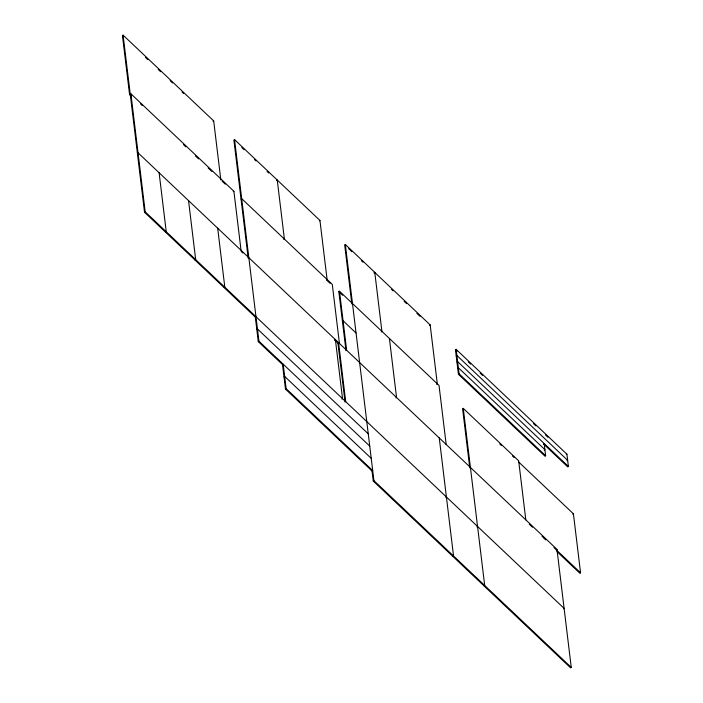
<?xml version="1.0" encoding="UTF-8"?>
<svg xmlns="http://www.w3.org/2000/svg" width="703" height="703" viewBox="0 0 703 703"><rect width="100%" height="100%" fill="white"/><g stroke="black" fill="none" stroke-linecap="round" stroke-linejoin="round"><path stroke-width="1.05" d="M220.83 179.942L213.686 120.907L123.095 35.15L122.436 35.572L129.58 94.606L131.171 96.109M129.58 94.606L130.899 93.771L233.897 191.269L241.041 250.303M137.384 153.228L138.043 152.806L556.969 549.359L571.258 667.428L570.599 667.85L373.258 481.045L371.957 470.316M213.027 121.32L213.686 120.907M326.429 279.899L327.088 279.478L319.944 220.443L234.547 139.607L233.888 140.02L248.177 258.098M282.993 365.033L258.282 341.64L255.321 317.132L144.528 212.262L145.187 211.84L130.899 93.771M165.592 232.201L166.251 231.779L159.106 172.745M233.238 191.691L233.897 191.269M241.032 199.063L241.691 198.641L332.282 284.399L339.426 343.433M276.587 180.443L277.246 180.021L284.39 239.064L283.731 239.477M195.021 260.057L195.68 259.635L188.536 200.601M319.285 220.865L319.944 220.443M224.16 287.641L224.819 287.219L217.675 228.185M381.922 331.508L374.769 272.333L345.34 244.477L344.681 244.899L351.693 302.861M255.321 317.132L255.98 316.719M256.806 329.391L257.465 328.969L368.249 433.848M258.282 341.64L258.941 341.227L234.547 139.607M339.496 291.227L346.641 350.261L345.981 350.683L338.837 291.64L339.496 291.227L439.032 385.446L446.177 444.481M374.11 272.755L374.769 272.333M374.119 272.887L374.778 272.465L430.174 324.9L437.319 383.943L436.66 384.356M351.825 303.933L352.484 303.511M342.414 321.166L343.073 320.744L356.052 333.029M334.733 340.032L335.393 339.611L342.537 398.645L341.878 399.067M284.003 376.843L284.662 376.421L371.219 458.356M285.488 389.093L286.147 388.671L283.177 364.163L282.518 364.585L285.488 389.093L372.045 471.028L372.704 470.606L286.147 388.671M381.263 331.921L381.914 331.368M429.515 325.322L430.174 324.9M543.507 443.945L544.166 443.531L545.651 455.781L544.992 456.194L458.435 374.268L455.465 349.769L456.124 349.347L566.917 454.217L568.402 466.467L567.743 466.889L543.832 444.252M456.212 355.894L456.871 355.472L567.664 460.342L567.005 460.764M395.894 397.924L396.554 397.511L389.409 338.468M456.95 362.019L457.609 361.597L568.402 466.467M457.688 368.144L458.347 367.722L544.904 449.656L544.245 450.069M458.435 374.268L459.094 373.847L456.124 349.347M525.809 519.86L518.665 460.825L463.268 408.381L462.609 408.803L469.63 466.766M373.258 481.045L373.917 480.624L345.34 244.477M469.753 467.846L470.412 467.425M445.737 497.381L446.396 496.968M566.258 454.639L566.917 454.217M476.898 526.881L477.557 526.459M452.881 556.425L453.549 556.003L439.252 437.925M572.76 514.227L573.42 513.814L518.814 462.126M484.042 585.915L484.701 585.502L463.268 408.381M556.31 549.772L556.969 549.359M573.42 513.814L580.564 572.848L579.905 573.27L556.952 551.547M563.455 608.816L564.114 608.394L145.187 211.84M241.797 147.507L244.169 149.757M254.442 159.484L256.024 160.978M267.096 171.462L268.678 172.956M348.653 248.66L351.834 251.674M361.377 260.708L362.968 262.21M391.536 289.364L393.118 290.866M404.19 301.35L406.571 303.599M416.853 313.336L420.025 316.332M455.465 349.769L457.064 351.28M468.224 361.843L470.615 364.101M480.175 373.152L482.566 375.42M533.577 423.707L535.967 425.965M545.537 435.025L547.927 437.284M145.486 57.382L147.867 59.641M158.193 69.421L160.583 71.68M170.117 80.704L172.499 82.963M182.042 91.988L183.624 93.49M459.094 373.847L545.651 455.781M140.574 103.965L142.155 105.468M183.483 144.59L185.864 146.848M195.408 155.873L198.58 158.878M208.123 167.903L211.849 171.435M222.148 181.189L225.32 184.186M326.86 280.304L330.032 283.309M338.837 291.64L342.66 295.26M499.807 444.015L501.388 445.509M512.469 456.001L514.051 457.495M241.164 251.463L242.72 252.939M334.795 340.094L338.767 343.855M529.315 524.218L532.487 527.224M542.022 536.248L544.403 538.498M553.929 547.523L555.519 549.025M544.157 538.393L545.748 539.886M556.029 549.632L580.564 572.848M258.941 341.227L369.734 446.097M373.917 480.624L571.258 667.428M345.709 401.65L338.565 342.616L337.906 343.038L345.05 402.072M123.095 35.15L144.528 212.262"/></g></svg>
